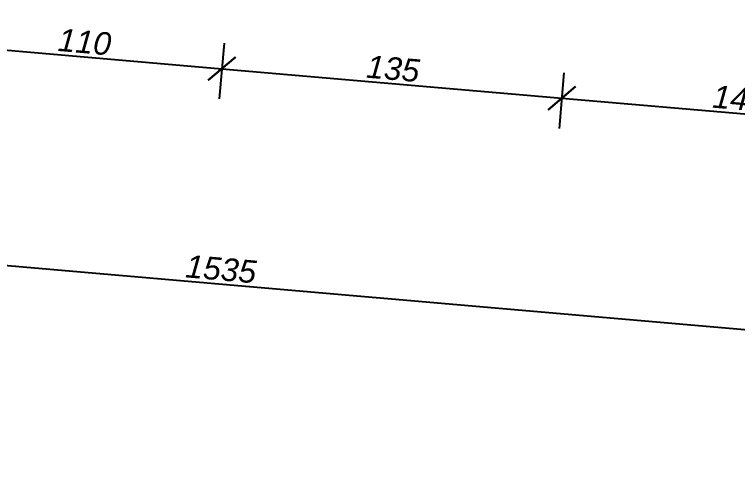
# Model space of a CAD drawing. Header units: millimetres. Extents: x -9331 to 290327, y -149899 to 15728.
# Drawn here: x 125160.5 to 125446.6, y -47841.5 to -47656.9 of the extents above; entities that cross this region are included whole.
import ezdxf

# ---------------------------------------------------------------- set-up
doc = ezdxf.new("R2010")
doc.units = ezdxf.units.MM
doc.header["$LTSCALE"] = 2
doc.layers.add('ENG_Dim', color=2, linetype='Continuous', lineweight=9)
doc.styles.add('Arial_I', font='ariali.ttf', dxfattribs={"height": 9})
doc.dimstyles.new('Achbert_-_2_5mm_Arial', dxfattribs={"dimscale": 30.48, "dimtxt": 12.753242, "dimasz": 0.328084, "dimexe": 0.393701, "dimexo": 0.0625, "dimgap": 0.04101, "dimtad": 1, "dimdec": 0, "dimzin": 0, "dimdsep": 46, "dimtxsty": 'Arial_I', "dimblk1": 'OBLIQUE', "dimblk2": 'OBLIQUE', "dimsah": 1, "dimcen": 0.09, "dimazin": 0, "dimtfac": 1, "dimtdec": 4, "dimtix": 1, "dimtmove": 0, "dimatfit": 3, "dimfxl": 0.393701, "dimfxlon": 1, "dimtvp": 1, "dimtolj": 1, "dimtzin": 0, "dimarcsym": 2})

# ---------------------------------------------------------------- blocks, each defined once
blk = doc.blocks.new('_Oblique')
at = {"color": 0, "linetype": 'ByBlock', "lineweight": -2}
blk.add_line((-0.5, -0.5), (0.5, 0.5), dxfattribs=at)
blk = doc.blocks.new('*D6822')
at = {"layer": 'DEFPOINTS', "color": 0, "transparency": 16777216}
for p in [(125133.98, -47656.91), (125243.57, -47666.4), (125242.54, -47678.35)]:
    blk.add_point(p, dxfattribs=at)
at = {"layer": 'ENG_Dim', "color": 0, "lineweight": -2, "transparency": 16777216}
for p, q in [((125133.82, -47658.81), (125131.91, -47680.82)), ((125132.95, -47668.87), (125242.54, -47678.35)), ((125243.41, -47668.29), (125241.5, -47690.31))]:
    blk.add_line(p, q, dxfattribs=at)
at = {"layer": 'ENG_Dim', "color": 0, "lineweight": -2, "transparency": 16777216, "xscale": 9.999999999999998, "yscale": 9.999999999999998, "zscale": 9.999999999999998}
for p, rotation in [((125132.95, -47668.87), 175.0550736737537), ((125242.54, -47678.35), 355.0550736737537)]:
    blk.add_blockref('_Oblique', p, dxfattribs=dict(at, rotation=rotation))
at = {"layer": 'ENG_Dim', "color": 0, "transparency": 16777216, "insert": (125188.25, -47667.79), "char_height": 9, "width": 34.6103, "attachment_point": 5, "rotation": 355.0551, "style": 'Arial_I'}
blk.add_mtext('\\A1;110', dxfattribs=at)
blk = doc.blocks.new('*D6823')
at = {"layer": 'DEFPOINTS', "color": 0, "transparency": 16777216}
for p in [(125243.57, -47666.4), (125378.07, -47678.03), (125377.04, -47689.99)]:
    blk.add_point(p, dxfattribs=at)
at = {"layer": 'ENG_Dim', "color": 0, "lineweight": -2, "transparency": 16777216}
for p, q in [((125243.41, -47668.29), (125241.5, -47690.31)), ((125242.54, -47678.35), (125377.04, -47689.99)), ((125377.91, -47679.93), (125376, -47701.94))]:
    blk.add_line(p, q, dxfattribs=at)
at = {"layer": 'ENG_Dim', "color": 0, "lineweight": -2, "transparency": 16777216, "xscale": 9.999999999999998, "yscale": 9.999999999999998, "zscale": 9.999999999999998}
for p, rotation in [((125242.54, -47678.35), 175.0550736737537), ((125377.04, -47689.99), 355.0550736737537)]:
    blk.add_blockref('_Oblique', p, dxfattribs=dict(at, rotation=rotation))
at = {"layer": 'ENG_Dim', "color": 0, "transparency": 16777216, "insert": (125310.29, -47678.35), "char_height": 9, "width": 34.6103, "attachment_point": 5, "rotation": 355.0551, "style": 'Arial_I'}
blk.add_mtext('\\A1;135', dxfattribs=at)
blk = doc.blocks.new('*D6824')
at = {"layer": 'DEFPOINTS', "color": 0, "transparency": 16777216}
for p in [(125378.07, -47678.03), (125517.55, -47690.1), (125516.51, -47702.05)]:
    blk.add_point(p, dxfattribs=at)
at = {"layer": 'ENG_Dim', "color": 0, "lineweight": -2, "transparency": 16777216}
for p, q in [((125377.91, -47679.93), (125376, -47701.94)), ((125377.04, -47689.99), (125516.51, -47702.05)), ((125517.39, -47692), (125515.48, -47714.01))]:
    blk.add_line(p, q, dxfattribs=at)
at = {"layer": 'ENG_Dim', "color": 0, "lineweight": -2, "transparency": 16777216, "xscale": 9.999999999999998, "yscale": 9.999999999999998, "zscale": 9.999999999999998}
for p, rotation in [((125377.04, -47689.99), 175.0550736737537), ((125516.51, -47702.05), 355.0550736737537)]:
    blk.add_blockref('_Oblique', p, dxfattribs=dict(at, rotation=rotation))
at = {"layer": 'ENG_Dim', "color": 0, "transparency": 16777216, "insert": (125447.28, -47690.2), "char_height": 9, "width": 34.6103, "attachment_point": 5, "rotation": 355.0551, "style": 'Arial_I'}
blk.add_mtext('\\A1;140', dxfattribs=at)
blk = doc.blocks.new('*D6828')
at = {"layer": 'DEFPOINTS', "color": 0, "transparency": 16777216}
for p in [(124478.09, -47685.29), (126007.38, -47817.61), (126006.35, -47829.56)]:
    blk.add_point(p, dxfattribs=at)
at = {"layer": 'ENG_Dim', "color": 0, "lineweight": -2, "transparency": 16777216}
for p, q in [((124477.93, -47687.19), (124476.03, -47709.2)), ((124477.06, -47697.25), (126006.35, -47829.56)), ((126007.22, -47819.51), (126005.31, -47841.52))]:
    blk.add_line(p, q, dxfattribs=at)
at = {"layer": 'ENG_Dim', "color": 0, "lineweight": -2, "transparency": 16777216, "xscale": 9.999999999999998, "yscale": 9.999999999999998, "zscale": 9.999999999999998}
for p, rotation in [((124477.06, -47697.25), 175.0550736737537), ((126006.35, -47829.56), 355.0550736737537)]:
    blk.add_blockref('_Oblique', p, dxfattribs=dict(at, rotation=rotation))
at = {"layer": 'ENG_Dim', "color": 0, "transparency": 16777216, "insert": (125242.21, -47757.58), "char_height": 9, "width": 46.1471, "attachment_point": 5, "rotation": 355.0551, "style": 'Arial_I'}
blk.add_mtext('\\A1;1535', dxfattribs=at)

msp = doc.modelspace()

# ---------------------------------------------------------------- dimensions: what is measured, and where the dimension line sits
at = {"layer": 'ENG_Dim'}
for base, p1, p2, override, picture, middle in [((125242.54, -47678.35), (125133.98, -47656.91), (125243.57, -47666.4), {"dimpost": '<>', "dimfxl": 110}, '*D6822', (125188.25, -47667.79)), ((125377.04, -47689.99), (125243.57, -47666.4), (125378.07, -47678.03), {"dimpost": '<>', "dimfxl": 134.999999}, '*D6823', (125310.29, -47678.35)), ((125516.51, -47702.05), (125378.07, -47678.03), (125517.55, -47690.1), {"dimpost": '<>', "dimfxl": 140}, '*D6824', (125447.28, -47690.2)), ((126006.35, -47829.56), (124478.09, -47685.29), (126007.38, -47817.61), {"dimpost": '<>', "dimfxl": 1535}, '*D6828', (125242.21, -47757.58))]:
    dim = msp.add_linear_dim(base=base, p1=p1, p2=p2, angle=355.0551, dimstyle='Achbert_-_2_5mm_Arial', override=override, dxfattribs=at)
    dim.commit()
    dim.dimension.update_dxf_attribs({"geometry": picture, "text_midpoint": middle})

doc.saveas('drawing.dxf')
